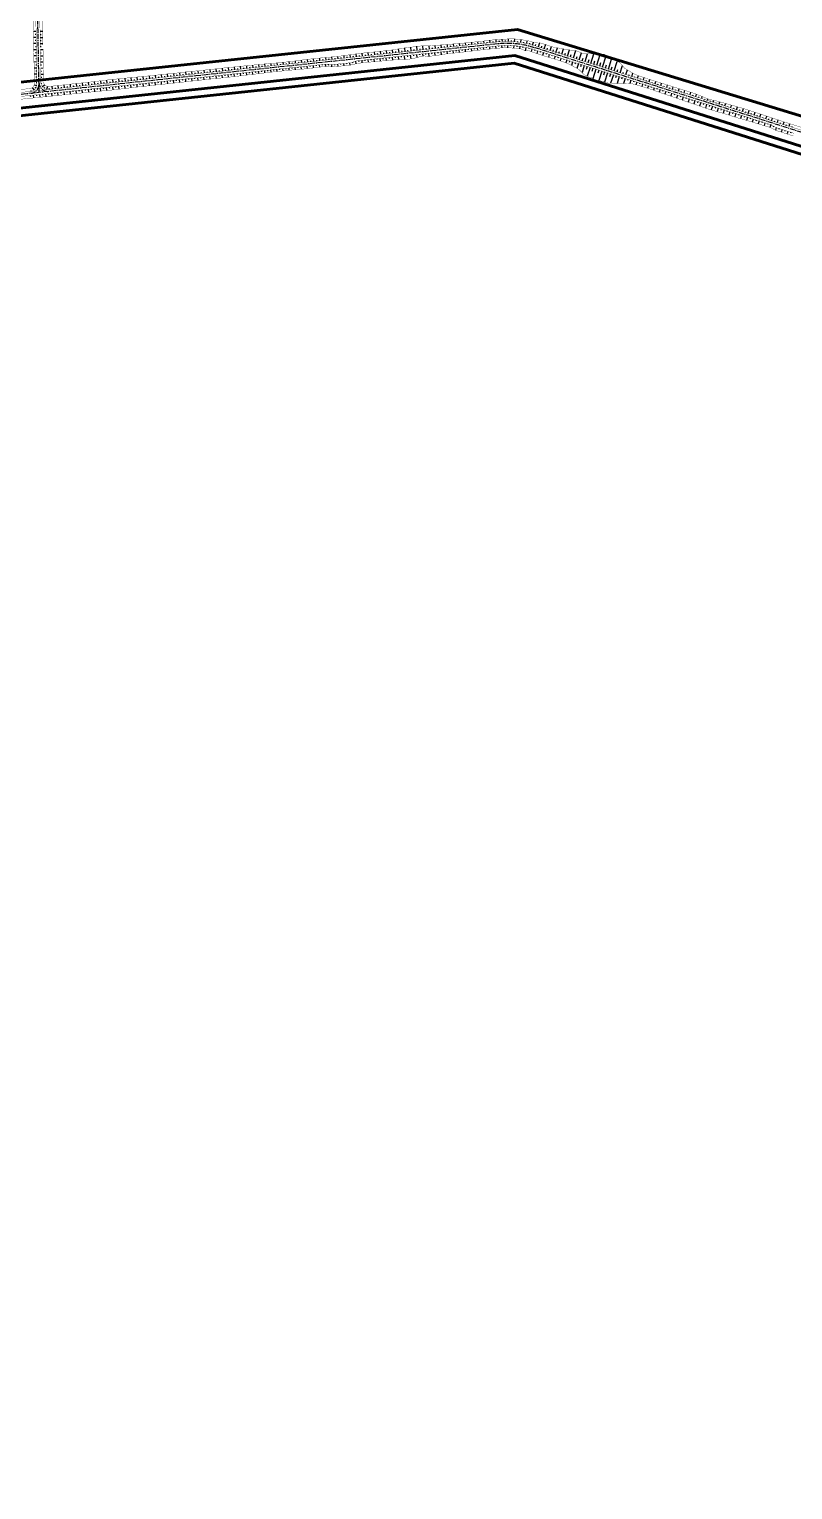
# Model space of a CAD drawing. Extents: x 5370511 to 5386565, y 1010429 to 1053793.
# Drawn here: x 5376008 to 5377256, y 1037677 to 1040066 of the extents above; entities that cross this region are included whole.
import ezdxf

# ---------------------------------------------------------------- set-up
doc = ezdxf.new("R2010")
doc.units = 0
doc.linetypes.add('осевая2', pattern=[12.5, 8, -1.5, 1.5, -1.5])
doc.layers.add('АД_ось', color=7, linetype='CONTINUOUS')
doc.layers.add('АД_откосы', color=7, linetype='CONTINUOUS')
doc.layers.add('ГИП_ТРАССА_ВЛ_6', color=1, linetype='CONTINUOUS', lineweight=25)
doc.layers.add('ГИП_ТРАССА_НЕФТЕПРОВОДА', color=6, linetype='CONTINUOUS', lineweight=25)

# ---------------------------------------------------------------- blocks, each defined once
blk = doc.blocks.new('ад_откосы')
at = {"layer": 'АД_ось', "color": 253, "linetype": 'осевая2'}
for points in [[(5376236.04, 1040306.83), (5376231.521, 1040565.347, -0.41531912), (5376251.244, 1040585.695), (5376431.8, 1040588.17)], [(5377900.775, 1040109.122), (5377046.444, 1040380.086, 0.10355696), (5376985.281, 1040386.269), (5375889.766, 1040270.121, -0.04231241), (5375864.429, 1040269.587), (5375818.7, 1040272.496, 0.07591266), (5375773.588, 1040268.515), (5375705.831, 1040251.967, -0.03349134), (5375686.057, 1040248.519), (5375342.07, 1040212.048)], [(5376222.356, 1040305.38, 0.3884303), (5376235.773, 1040320.548)], [(5376235.728, 1040323.224, 0.44049849), (5376252.308, 1040308.558)]]:
    blk.add_lwpolyline(points, format="xyb", dxfattribs=at)
at = {"layer": 'АД_откосы'}
blk.add_line((5376234.928, 1040406.826), (5376233.678, 1040406.804), dxfattribs=at)
at = {"layer": 'АД_откосы', "color": 253, "const_width": 0.5}
for points in [[(5376221.58, 1040313.384, 0.35385822), (5376228.11, 1040320.479), (5376228.092, 1040325.163), (5376228.088, 1040326.185), (5376227.906, 1040348.955), (5376226.968, 1040375.833), (5376226.585, 1040406.681), (5376225.584, 1040449)], [(5376222.013, 1040308.612, 0.3884303), (5376232.524, 1040320.493), (5376228.271, 1040565.291, -0.41531912), (5376251.199, 1040588.945), (5376431.755, 1040591.42)], [(5376251.965, 1040311.79, -0.4403044), (5376238.978, 1040323.27), (5376234.77, 1040565.404, -0.41531912), (5376251.288, 1040582.445), (5376431.845, 1040584.92)], [(5376251.543, 1040316.614, -0.38579309), (5376243.502, 1040323.329), (5376243.426, 1040326.451), (5376242.786, 1040349.214), (5376242.372, 1040376.1), (5376242.252, 1040406.953), (5376240.508, 1040506.938)], [(5377901.757, 1040112.22), (5377047.427, 1040383.184, 0.10355696), (5376984.939, 1040389.501), (5375889.423, 1040273.353, -0.04231241), (5375864.635, 1040272.831), (5375818.906, 1040275.739, 0.07591266), (5375772.817, 1040271.672), (5375705.06, 1040255.124, -0.03349134), (5375685.715, 1040251.751), (5375432.202, 1040224.872)]]:
    blk.add_lwpolyline(points, format="xyb", dxfattribs=at)
at = {"layer": 'АД_откосы', "color": 253}
for points in [[(5376231.053, 1040406.758), (5376226.585, 1040406.681)], [(5376231.227, 1040396.76), (5376226.709, 1040396.681)], [(5376231.401, 1040386.761), (5376226.833, 1040386.682)], [(5376231.14, 1040401.759), (5376229.634, 1040401.733)], [(5376231.314, 1040391.761), (5376229.791, 1040391.734)], [(5376237.552, 1040406.871), (5376242.252, 1040406.953)], [(5376237.639, 1040401.872), (5376239.161, 1040401.899)], [(5376237.726, 1040396.873), (5376242.291, 1040396.952)], [(5376237.813, 1040391.874), (5376239.289, 1040391.899)], [(5376237.9, 1040386.874), (5376242.329, 1040386.951)], [(5376904.148, 1040380.935), (5376903.675, 1040385.402)], [(5376914.093, 1040381.989), (5376913.643, 1040386.236)], [(5376924.037, 1040383.043), (5376923.596, 1040387.204)], [(5376933.981, 1040384.098), (5376933.57, 1040387.981)], [(5376938.954, 1040384.625), (5376938.818, 1040385.897)], [(5376943.926, 1040385.152), (5376943.521, 1040388.969)], [(5376948.898, 1040385.679), (5376948.766, 1040386.919)], [(5376953.87, 1040386.206), (5376953.475, 1040389.926)], [(5376958.842, 1040386.733), (5376958.709, 1040387.99)], [(5376963.814, 1040387.261), (5376963.414, 1040391.031)], [(5376968.786, 1040387.788), (5376968.648, 1040389.089)], [(5376973.758, 1040388.315), (5376973.344, 1040392.22)], [(5376978.731, 1040388.842), (5376978.587, 1040390.193)], [(5376983.703, 1040389.369), (5376983.273, 1040393.422)], [(5376988.679, 1040389.849), (5376988.574, 1040391.15)], [(5376993.669, 1040390.17), (5376993.481, 1040394.083)], [(5376998.666, 1040390.329), (5376998.645, 1040391.692)], [(5377003.666, 1040390.326), (5377003.735, 1040394.415)], [(5377008.663, 1040390.16), (5377008.738, 1040391.675)], [(5377013.652, 1040389.832), (5377014.024, 1040394.368)], [(5377018.628, 1040389.342), (5377018.803, 1040390.868)], [(5377023.585, 1040388.691), (5377024.259, 1040393.249)], [(5377028.518, 1040387.879), (5377028.794, 1040389.399)], [(5377033.423, 1040386.907), (5377034.401, 1040391.438)], [(5377038.292, 1040385.772), (5377038.687, 1040387.35)], [(5377043.122, 1040384.48), (5377044.459, 1040389.17)], [(5377047.907, 1040383.032), (5377048.626, 1040385.298)], [(5377052.673, 1040381.52), (5377054.83, 1040388.319)], [(5377062.205, 1040378.497), (5377064.597, 1040386.037)], [(5376231.574, 1040376.763), (5376226.957, 1040376.683)], [(5376231.748, 1040366.764), (5376227.287, 1040366.687)], [(5376231.488, 1040381.762), (5376229.949, 1040381.735)], [(5376231.661, 1040371.764), (5376230.174, 1040371.738)], [(5376231.835, 1040361.765), (5376230.406, 1040361.74)], [(5376237.987, 1040381.875), (5376239.418, 1040381.9)], [(5376238.073, 1040376.876), (5376242.368, 1040376.951)], [(5376238.16, 1040371.877), (5376239.582, 1040371.901)], [(5376238.247, 1040366.877), (5376242.513, 1040366.952)], [(5376238.334, 1040361.878), (5376239.749, 1040361.903)], [(5376685.375, 1040357.74), (5376684.908, 1040362.142)], [(5376695.319, 1040358.794), (5376694.856, 1040363.158)], [(5376705.263, 1040359.849), (5376704.809, 1040364.138)], [(5376710.235, 1040360.376), (5376710.092, 1040361.727)], [(5376715.208, 1040360.903), (5376714.778, 1040364.955)], [(5376720.18, 1040361.43), (5376720.042, 1040362.726)], [(5376725.152, 1040361.957), (5376724.74, 1040365.844)], [(5376730.124, 1040362.484), (5376729.976, 1040363.883)], [(5376735.096, 1040363.012), (5376734.651, 1040367.206)], [(5376740.068, 1040363.539), (5376739.907, 1040365.054)], [(5376745.04, 1040364.066), (5376744.558, 1040368.611)], [(5376750.012, 1040364.593), (5376749.839, 1040366.225)], [(5376754.984, 1040365.12), (5376754.465, 1040370.017)], [(5376759.957, 1040365.647), (5376759.78, 1040367.315)], [(5376764.929, 1040366.175), (5376764.398, 1040371.179)], [(5376769.901, 1040366.702), (5376769.727, 1040368.347)], [(5376774.873, 1040367.229), (5376774.35, 1040372.164)], [(5376779.845, 1040367.756), (5376779.671, 1040369.398)], [(5376783.413, 1040361.598), (5376783.884, 1040357.149)], [(5376784.817, 1040368.283), (5376784.295, 1040373.208)], [(5376788.385, 1040362.125), (5376788.547, 1040360.59)], [(5376789.79, 1040368.81), (5376789.616, 1040370.45)], [(5376793.357, 1040362.652), (5376793.845, 1040358.048)], [(5376794.762, 1040369.337), (5376794.24, 1040374.258)], [(5376798.329, 1040363.179), (5376798.498, 1040361.592)], [(5376799.734, 1040369.865), (5376799.56, 1040371.503)], [(5376803.301, 1040363.706), (5376803.806, 1040358.944)], [(5376804.706, 1040370.392), (5376804.185, 1040375.307)], [(5376808.273, 1040364.234), (5376808.446, 1040362.602)], [(5376809.678, 1040370.919), (5376809.501, 1040372.589)], [(5376813.246, 1040364.761), (5376813.765, 1040359.865)], [(5376814.65, 1040371.446), (5376814.119, 1040376.455)], [(5376818.218, 1040365.288), (5376818.401, 1040363.557)], [(5376819.622, 1040371.973), (5376819.429, 1040373.795)], [(5376823.19, 1040365.815), (5376823.74, 1040360.623)], [(5376824.594, 1040372.5), (5376824.015, 1040377.967)], [(5376828.162, 1040366.342), (5376828.373, 1040364.344)], [(5376829.566, 1040373.028), (5376829.345, 1040375.117)], [(5376833.134, 1040366.869), (5376833.769, 1040360.873)], [(5376834.539, 1040373.555), (5376833.874, 1040379.824)], [(5376838.106, 1040367.397), (5376838.323, 1040365.35)], [(5376839.511, 1040374.082), (5376839.283, 1040376.231)], [(5376843.078, 1040367.924), (5376843.729, 1040361.785)], [(5376844.483, 1040374.609), (5376843.799, 1040381.055)], [(5376848.05, 1040368.451), (5376848.227, 1040366.781)], [(5376849.455, 1040375.136), (5376849.216, 1040377.389)], [(5376853.022, 1040368.978), (5376853.554, 1040363.97)], [(5376854.427, 1040375.663), (5376853.71, 1040382.421)], [(5376857.995, 1040369.505), (5376858.129, 1040368.235)], [(5376859.399, 1040376.19), (5376859.174, 1040378.314)], [(5376862.967, 1040370.032), (5376863.371, 1040366.221)], [(5376864.372, 1040376.718), (5376863.696, 1040383.088)], [(5376867.939, 1040370.559), (5376868.123, 1040368.826)], [(5376869.344, 1040377.245), (5376869.15, 1040379.069)], [(5376872.911, 1040371.086), (5376873.462, 1040365.887)], [(5376874.316, 1040377.772), (5376873.735, 1040383.244)], [(5376877.883, 1040371.614), (5376878.057, 1040369.972)], [(5376879.288, 1040378.299), (5376879.112, 1040379.954)], [(5376882.855, 1040372.141), (5376883.377, 1040367.215)], [(5376884.26, 1040378.826), (5376883.733, 1040383.792)], [(5376887.828, 1040372.668), (5376887.992, 1040371.121)], [(5376889.232, 1040379.353), (5376889.066, 1040380.923)], [(5376892.8, 1040373.195), (5376893.291, 1040368.553)], [(5376894.204, 1040379.88), (5376893.705, 1040384.588)], [(5376897.771, 1040373.722), (5376897.917, 1040372.345)], [(5376899.176, 1040380.408), (5376899.019, 1040381.897)], [(5376902.744, 1040374.249), (5376903.182, 1040370.119)], [(5376907.716, 1040374.777), (5376907.863, 1040373.389)], [(5376909.121, 1040381.462), (5376908.971, 1040382.877)], [(5376912.688, 1040375.304), (5376913.129, 1040371.142)], [(5376917.66, 1040375.831), (5376917.809, 1040374.434)], [(5376919.065, 1040382.516), (5376918.918, 1040383.903)], [(5376922.632, 1040376.358), (5376923.077, 1040372.166)], [(5376927.604, 1040376.885), (5376927.741, 1040375.599)], [(5376929.009, 1040383.571), (5376928.872, 1040384.865)], [(5376932.577, 1040377.412), (5376932.985, 1040373.555)], [(5376937.549, 1040377.939), (5376937.683, 1040376.676)], [(5376942.521, 1040378.467), (5376942.923, 1040374.675)], [(5376947.493, 1040378.994), (5376947.625, 1040377.752)], [(5376952.465, 1040379.521), (5376952.86, 1040375.794)], [(5376957.437, 1040380.048), (5376957.565, 1040378.842)], [(5376962.409, 1040380.575), (5376962.793, 1040376.958)], [(5376967.382, 1040381.102), (5376967.513, 1040379.86)], [(5376972.354, 1040381.629), (5376972.749, 1040377.901)], [(5376977.326, 1040382.157), (5376977.462, 1040380.874)], [(5376982.298, 1040382.684), (5376982.706, 1040378.835)], [(5376987.271, 1040383.201), (5376987.389, 1040381.935)], [(5376992.256, 1040383.582), (5376992.483, 1040379.773)], [(5376997.251, 1040383.794), (5376997.284, 1040382.514)], [(5377002.251, 1040383.838), (5377002.219, 1040379.996)], [(5377007.249, 1040383.712), (5377007.192, 1040382.353)], [(5377012.24, 1040383.417), (5377011.931, 1040379.348)], [(5377017.219, 1040382.954), (5377017.074, 1040381.641)], [(5377022.178, 1040382.323), (5377021.611, 1040378.399)], [(5377027.114, 1040381.524), (5377026.791, 1040379.723)], [(5377032.02, 1040380.559), (5377030.869, 1040375.192)], [(5377036.888, 1040379.422), (5377036.529, 1040377.994)], [(5377041.716, 1040378.12), (5377040.494, 1040373.875)], [(5377046.497, 1040376.659), (5377046.02, 1040375.156)], [(5377051.263, 1040375.148), (5377049.832, 1040370.636)], [(5377056.029, 1040373.636), (5377055.543, 1040372.103)], [(5377057.439, 1040380.008), (5377058.236, 1040382.522)], [(5377060.795, 1040372.125), (5377059.336, 1040367.524)], [(5377065.561, 1040370.613), (5377065.078, 1040369.089)], [(5377066.971, 1040376.985), (5377067.686, 1040379.237)], [(5377070.328, 1040369.101), (5377068.877, 1040364.528)], [(5377071.737, 1040375.473), (5377073.88, 1040382.231)], [(5377075.093, 1040367.59), (5377074.624, 1040366.109)], [(5377076.503, 1040373.962), (5377077.279, 1040376.408)], [(5377079.86, 1040366.078), (5377078.45, 1040361.635)], [(5377081.269, 1040372.45), (5377083.597, 1040379.789)], [(5377084.626, 1040364.566), (5377084.153, 1040363.077)], [(5377086.035, 1040370.939), (5377086.954, 1040373.835)], [(5377089.392, 1040363.055), (5377087.974, 1040358.585)], [(5377090.801, 1040369.427), (5377093.557, 1040378.116)], [(5377094.158, 1040361.543), (5377093.668, 1040360)], [(5377095.567, 1040367.915), (5377096.623, 1040371.243)], [(5377100.334, 1040366.404), (5377103.5, 1040376.387)], [(5377105.099, 1040364.892), (5377106.386, 1040368.949)], [(5377109.866, 1040363.38), (5377113.726, 1040375.553)], [(5377114.632, 1040361.869), (5377115.829, 1040365.644)], [(5377119.397, 1040360.357), (5377122.989, 1040371.682)], [(5377124.164, 1040358.845), (5377125.509, 1040363.086)], [(5377128.93, 1040357.334), (5377132.965, 1040370.056)], [(5377138.462, 1040354.311), (5377143.416, 1040369.932)], [(5377147.994, 1040351.287), (5377153.674, 1040369.196)], [(5377157.526, 1040348.264), (5377163.433, 1040366.891)], [(5376231.922, 1040356.766), (5376227.636, 1040356.692)], [(5376232.096, 1040346.768), (5376227.924, 1040346.695)], [(5376232.009, 1040351.767), (5376230.618, 1040351.743)], [(5376232.182, 1040341.768), (5376230.761, 1040341.744)], [(5376238.421, 1040356.879), (5376242.667, 1040356.953)], [(5376238.508, 1040351.88), (5376239.926, 1040351.904)], [(5376238.595, 1040346.88), (5376242.849, 1040346.954)], [(5376238.681, 1040341.881), (5376240.136, 1040341.906)], [(5376456.656, 1040333.491), (5376456.166, 1040338.121)], [(5376466.601, 1040334.545), (5376466.104, 1040339.23)], [(5376476.545, 1040335.6), (5376476.036, 1040340.399)], [(5376481.517, 1040336.127), (5376481.349, 1040337.714)], [(5376486.489, 1040336.654), (5376485.984, 1040341.416)], [(5376491.461, 1040337.181), (5376491.295, 1040338.746)], [(5376496.434, 1040337.709), (5376495.936, 1040342.402)], [(5376501.406, 1040338.236), (5376501.242, 1040339.781)], [(5376506.378, 1040338.763), (5376505.886, 1040343.397)], [(5376511.35, 1040339.29), (5376511.186, 1040340.839)], [(5376516.322, 1040339.817), (5376515.83, 1040344.464)], [(5376521.294, 1040340.344), (5376521.129, 1040341.897)], [(5376526.266, 1040340.871), (5376525.772, 1040345.53)], [(5376531.238, 1040341.398), (5376531.071, 1040342.977)], [(5376536.21, 1040341.926), (5376535.709, 1040346.663)], [(5376541.183, 1040342.453), (5376541.016, 1040344.03)], [(5376546.155, 1040342.98), (5376545.653, 1040347.712)], [(5376551.127, 1040343.507), (5376550.962, 1040345.059)], [(5376556.099, 1040344.034), (5376555.606, 1040348.691)], [(5376559.666, 1040337.876), (5376559.82, 1040336.431)], [(5376561.071, 1040344.561), (5376560.909, 1040346.088)], [(5376564.639, 1040338.403), (5376565.098, 1040334.068)], [(5376566.043, 1040345.089), (5376565.558, 1040349.669)], [(5376569.611, 1040338.93), (5376569.759, 1040337.529)], [(5376571.016, 1040345.616), (5376570.856, 1040347.117)], [(5376574.583, 1040339.458), (5376575.029, 1040335.253)], [(5376575.988, 1040346.143), (5376575.51, 1040350.648)], [(5376579.555, 1040339.985), (5376579.699, 1040338.625)], [(5376580.96, 1040346.67), (5376580.803, 1040348.145)], [(5376584.527, 1040340.512), (5376584.96, 1040336.432)], [(5376585.932, 1040347.197), (5376585.463, 1040351.622)], [(5376589.499, 1040341.039), (5376589.639, 1040339.724)], [(5376590.904, 1040347.724), (5376590.751, 1040349.174)], [(5376594.472, 1040341.566), (5376594.89, 1040337.621)], [(5376595.876, 1040348.251), (5376595.415, 1040352.599)], [(5376599.444, 1040342.093), (5376599.579, 1040340.823)], [(5376600.848, 1040348.779), (5376600.697, 1040350.202)], [(5376604.416, 1040342.62), (5376604.82, 1040338.809)], [(5376605.82, 1040349.306), (5376605.368, 1040353.577)], [(5376609.388, 1040343.147), (5376609.518, 1040341.918)], [(5376610.793, 1040349.833), (5376610.649, 1040351.183)], [(5376614.36, 1040343.675), (5376614.751, 1040339.987)], [(5376615.765, 1040350.36), (5376615.335, 1040354.41)], [(5376619.332, 1040344.202), (5376619.462, 1040342.981)], [(5376620.737, 1040350.887), (5376620.601, 1040352.17)], [(5376624.304, 1040344.729), (5376624.693, 1040341.066)], [(5376625.709, 1040351.414), (5376625.301, 1040355.263)], [(5376629.276, 1040345.256), (5376629.406, 1040344.033)], [(5376630.681, 1040351.941), (5376630.549, 1040353.188)], [(5376634.248, 1040345.783), (5376634.638, 1040342.115)], [(5376635.653, 1040352.469), (5376635.257, 1040356.209)], [(5376639.221, 1040346.31), (5376639.352, 1040345.078)], [(5376640.626, 1040352.996), (5376640.493, 1040354.243)], [(5376644.193, 1040346.838), (5376644.585, 1040343.142)], [(5376645.598, 1040353.523), (5376645.201, 1040357.266)], [(5376649.165, 1040347.365), (5376649.303, 1040346.067)], [(5376650.57, 1040354.05), (5376650.43, 1040355.368)], [(5376654.137, 1040347.892), (5376654.55, 1040343.998)], [(5376655.542, 1040354.577), (5376655.123, 1040358.531)], [(5376659.109, 1040348.419), (5376659.255, 1040347.042)], [(5376660.514, 1040355.104), (5376660.367, 1040356.493)], [(5376664.081, 1040348.946), (5376664.519, 1040344.815)], [(5376665.486, 1040355.632), (5376665.044, 1040359.798)], [(5376669.054, 1040349.473), (5376669.201, 1040348.086)], [(5376670.458, 1040356.159), (5376670.305, 1040357.608)], [(5376674.026, 1040350.001), (5376674.467, 1040345.838)], [(5376675.43, 1040356.686), (5376674.969, 1040361.033)], [(5376678.998, 1040350.528), (5376679.144, 1040349.151)], [(5376680.402, 1040357.213), (5376680.247, 1040358.68)], [(5376683.97, 1040351.055), (5376684.408, 1040346.924)], [(5376688.942, 1040351.582), (5376689.08, 1040350.28)], [(5376690.347, 1040358.267), (5376690.192, 1040359.722)], [(5376693.914, 1040352.109), (5376694.328, 1040348.203)], [(5376698.886, 1040352.636), (5376699.018, 1040351.401)], [(5376700.291, 1040359.322), (5376700.14, 1040360.751)], [(5376703.858, 1040353.163), (5376704.251, 1040349.457)], [(5376708.921, 1040352.978), (5376709.05, 1040351.764)], [(5376713.975, 1040352.592), (5376714.382, 1040348.752)], [(5376719.045, 1040352.762), (5376719.17, 1040351.587)], [(5376723.964, 1040353.268), (5376724.337, 1040349.743)], [(5376728.908, 1040353.796), (5376729.044, 1040352.521)], [(5376733.894, 1040354.414), (5376734.299, 1040350.588)], [(5376738.91, 1040354.866), (5376739.055, 1040353.501)], [(5376743.853, 1040355.333), (5376744.264, 1040351.456)], [(5376748.697, 1040356.617), (5376748.845, 1040355.218)], [(5376753.621, 1040358.04), (5376754.067, 1040353.843)], [(5376758.552, 1040358.962), (5376758.701, 1040357.554)], [(5376763.524, 1040359.489), (5376763.972, 1040355.266)], [(5376768.496, 1040360.016), (5376768.648, 1040358.583)], [(5376773.468, 1040360.543), (5376773.924, 1040356.242)], [(5376778.44, 1040361.071), (5376778.598, 1040359.588)], [(5377098.924, 1040360.032), (5377097.455, 1040355.401)], [(5377103.69, 1040358.52), (5377103.072, 1040356.573)], [(5377108.456, 1040357.008), (5377106.603, 1040351.167)], [(5377113.222, 1040355.497), (5377112.408, 1040352.93)], [(5377117.988, 1040353.985), (5377115.545, 1040346.284)], [(5377122.754, 1040352.474), (5377121.54, 1040348.647)], [(5377127.52, 1040350.962), (5377123.878, 1040339.481)], [(5377132.286, 1040349.45), (5377130.741, 1040344.579)], [(5377137.052, 1040347.939), (5377132.417, 1040333.326)], [(5377133.696, 1040355.822), (5377135.347, 1040361.029)], [(5377141.818, 1040346.427), (5377140.179, 1040341.261)], [(5377146.584, 1040344.916), (5377141.668, 1040329.417)], [(5377143.228, 1040352.799), (5377145.121, 1040358.769)], [(5377151.35, 1040343.404), (5377149.721, 1040338.268)], [(5377156.116, 1040341.892), (5377151.229, 1040326.486)], [(5377152.76, 1040349.776), (5377154.729, 1040355.985)], [(5377160.882, 1040340.381), (5377159.29, 1040335.36)], [(5377165.648, 1040338.869), (5377160.871, 1040323.807)], [(5377162.292, 1040346.753), (5377163.981, 1040352.08)], [(5377167.058, 1040345.241), (5377172.127, 1040361.223)], [(5377171.824, 1040343.729), (5377173.462, 1040348.896)], [(5377176.59, 1040342.218), (5377181.506, 1040357.717)], [(5377181.356, 1040340.706), (5377182.61, 1040344.659)], [(5377186.122, 1040339.195), (5377189.883, 1040351.053)], [(5377190.888, 1040337.683), (5377191.695, 1040340.226)], [(5377195.654, 1040336.171), (5377198.074, 1040343.802)], [(5377205.186, 1040333.148), (5377206.874, 1040338.469)], [(5376227.953, 1040310.994), (5376225.02, 1040314.805)], [(5376232.374, 1040317.759), (5376227.801, 1040318.759)], [(5376232.269, 1040336.769), (5376228.004, 1040336.695)], [(5376232.443, 1040326.771), (5376228.084, 1040326.695)], [(5376230.951, 1040314.422), (5376229.304, 1040315.075)], [(5376232.356, 1040331.77), (5376230.903, 1040331.745)], [(5376232.53, 1040322.744), (5376231.033, 1040322.718)], [(5376238.768, 1040336.882), (5376243.131, 1040336.958)], [(5376238.855, 1040331.883), (5376240.345, 1040331.909)], [(5376238.942, 1040326.883), (5376243.412, 1040326.961)], [(5376239.226, 1040321.601), (5376240.542, 1040321.91)], [(5376241.123, 1040316.764), (5376245.192, 1040319.466)], [(5376245.292, 1040314.949), (5376244.09, 1040313.806)], [(5376249.64, 1040316.771), (5376248.336, 1040311.97)], [(5376257.771, 1040312.405), (5376257.26, 1040317.224)], [(5376262.743, 1040312.932), (5376262.572, 1040314.549)], [(5376267.715, 1040313.46), (5376267.201, 1040318.308)], [(5376272.688, 1040313.987), (5376272.514, 1040315.622)], [(5376277.66, 1040314.514), (5376277.14, 1040319.419)], [(5376282.632, 1040315.041), (5376282.458, 1040316.678)], [(5376287.604, 1040315.568), (5376287.084, 1040320.479)], [(5376292.576, 1040316.095), (5376292.402, 1040317.733)], [(5376297.548, 1040316.622), (5376297.027, 1040321.536)], [(5376302.521, 1040317.15), (5376302.347, 1040318.789)], [(5376307.493, 1040317.677), (5376306.971, 1040322.594)], [(5376312.464, 1040318.204), (5376312.291, 1040319.841)], [(5376317.437, 1040318.731), (5376316.916, 1040323.642)], [(5376322.409, 1040319.258), (5376322.232, 1040320.922)], [(5376327.381, 1040319.785), (5376326.852, 1040324.777)], [(5376330.948, 1040313.627), (5376331.128, 1040311.935)], [(5376332.353, 1040320.313), (5376332.172, 1040322.02)], [(5376335.92, 1040314.154), (5376336.459, 1040309.077)], [(5376337.325, 1040320.84), (5376336.782, 1040325.961)], [(5376340.893, 1040314.681), (5376341.077, 1040312.944)], [(5376342.297, 1040321.367), (5376342.112, 1040323.117)], [(5376345.865, 1040315.209), (5376346.417, 1040309.998)], [(5376347.27, 1040321.894), (5376346.713, 1040327.144)], [(5376350.837, 1040315.736), (5376351.023, 1040313.983)], [(5376352.242, 1040322.421), (5376352.054, 1040324.193)], [(5376355.809, 1040316.263), (5376356.367, 1040311.004)], [(5376357.214, 1040322.948), (5376356.65, 1040328.264)], [(5376360.781, 1040316.79), (5376360.964, 1040315.068)], [(5376362.186, 1040323.475), (5376362, 1040325.23)], [(5376365.753, 1040317.317), (5376366.301, 1040312.151)], [(5376367.158, 1040324.002), (5376366.6, 1040329.266)], [(5376370.726, 1040317.844), (5376370.903, 1040316.169)], [(5376372.13, 1040324.53), (5376371.947, 1040326.258)], [(5376375.698, 1040318.371), (5376376.23, 1040313.345)], [(5376377.103, 1040325.057), (5376376.552, 1040330.243)], [(5376380.67, 1040318.899), (5376380.842, 1040317.273)], [(5376382.074, 1040325.584), (5376381.895, 1040327.282)], [(5376385.642, 1040319.426), (5376386.159, 1040314.548)], [(5376387.046, 1040326.111), (5376386.506, 1040331.205)], [(5376390.614, 1040319.953), (5376390.781, 1040318.382)], [(5376392.019, 1040326.638), (5376391.842, 1040328.3)], [(5376395.586, 1040320.48), (5376396.086, 1040315.766)], [(5376396.991, 1040327.165), (5376396.462, 1040332.152)], [(5376400.558, 1040321.007), (5376400.727, 1040319.414)], [(5376401.963, 1040327.693), (5376401.79, 1040329.323)], [(5376405.53, 1040321.534), (5376406.037, 1040316.755)], [(5376406.935, 1040328.22), (5376406.417, 1040333.109)], [(5376410.502, 1040322.062), (5376410.669, 1040320.489)], [(5376411.907, 1040328.747), (5376411.738, 1040330.347)], [(5376415.475, 1040322.589), (5376415.975, 1040317.871)], [(5376416.879, 1040329.274), (5376416.371, 1040334.074)], [(5376420.447, 1040323.116), (5376420.613, 1040321.552)], [(5376421.852, 1040329.801), (5376421.684, 1040331.386)], [(5376425.419, 1040323.643), (5376425.916, 1040318.95)], [(5376426.824, 1040330.328), (5376426.319, 1040335.084)], [(5376430.391, 1040324.17), (5376430.557, 1040322.61)], [(5376431.796, 1040330.856), (5376431.629, 1040332.427)], [(5376435.363, 1040324.697), (5376435.859, 1040320.016)], [(5376436.768, 1040331.383), (5376436.268, 1040336.096)], [(5376440.335, 1040325.224), (5376440.5, 1040323.668)], [(5376441.74, 1040331.91), (5376441.575, 1040333.467)], [(5376445.308, 1040325.752), (5376445.803, 1040321.082)], [(5376446.712, 1040332.437), (5376446.217, 1040337.108)], [(5376450.28, 1040326.279), (5376450.444, 1040324.726)], [(5376451.684, 1040332.964), (5376451.521, 1040334.507)], [(5376455.252, 1040326.806), (5376455.746, 1040322.148)], [(5376460.224, 1040327.333), (5376460.388, 1040325.787)], [(5376461.628, 1040334.018), (5376461.463, 1040335.58)], [(5376465.196, 1040327.86), (5376465.688, 1040323.223)], [(5376470.168, 1040328.387), (5376470.331, 1040326.857)], [(5376471.573, 1040335.073), (5376471.403, 1040336.672)], [(5376475.14, 1040328.915), (5376475.627, 1040324.325)], [(5376480.112, 1040329.442), (5376480.272, 1040327.931)], [(5376485.084, 1040329.969), (5376485.565, 1040325.437)], [(5376490.057, 1040330.496), (5376490.215, 1040329.005)], [(5376495.029, 1040331.023), (5376495.503, 1040326.549)], [(5376500.001, 1040331.55), (5376500.157, 1040330.078)], [(5376504.973, 1040332.077), (5376505.441, 1040327.661)], [(5376509.945, 1040332.605), (5376510.102, 1040331.124)], [(5376514.917, 1040333.132), (5376515.388, 1040328.689)], [(5376519.89, 1040333.659), (5376520.048, 1040332.167)], [(5376524.862, 1040334.186), (5376525.336, 1040329.71)], [(5376529.834, 1040334.713), (5376529.995, 1040333.191)], [(5376534.806, 1040335.24), (5376535.29, 1040330.673)], [(5376539.778, 1040335.767), (5376539.94, 1040334.235)], [(5376544.75, 1040336.295), (5376545.237, 1040331.698)], [(5376549.722, 1040336.822), (5376549.88, 1040335.333)], [(5376554.694, 1040337.349), (5376555.168, 1040332.883)], [(5377170.414, 1040337.357), (5377168.934, 1040332.691)], [(5377175.18, 1040335.846), (5377170.74, 1040321.846)], [(5377179.946, 1040334.334), (5377178.761, 1040330.597)], [(5377184.712, 1040332.823), (5377181.156, 1040321.611)], [(5377189.478, 1040331.311), (5377188.606, 1040328.561)], [(5377194.244, 1040329.799), (5377191.628, 1040321.55)], [(5377199.01, 1040328.288), (5377198.446, 1040326.509)], [(5377200.42, 1040334.66), (5377200.983, 1040336.433)], [(5377203.776, 1040326.776), (5377202.084, 1040321.44)], [(5377208.542, 1040325.264), (5377208.1, 1040323.869)], [(5377209.952, 1040331.637), (5377210.405, 1040333.063)], [(5377213.308, 1040323.753), (5377211.981, 1040319.567)], [(5377214.718, 1040330.125), (5377216.075, 1040334.404)], [(5377218.074, 1040322.241), (5377217.647, 1040320.893)], [(5377219.484, 1040328.613), (5377219.909, 1040329.952)], [(5377222.84, 1040320.73), (5377221.557, 1040316.684)], [(5377224.25, 1040327.102), (5377225.524, 1040331.117)], [(5377227.606, 1040319.218), (5377227.185, 1040317.888)], [(5377229.016, 1040325.59), (5377229.427, 1040326.886)], [(5377232.373, 1040317.706), (5377231.107, 1040313.717)], [(5377233.782, 1040324.078), (5377235.015, 1040327.967)], [(5377237.138, 1040316.195), (5377236.709, 1040314.842)], [(5377238.548, 1040322.567), (5377238.962, 1040323.87)], [(5377241.904, 1040314.683), (5377240.617, 1040310.626)], [(5377243.314, 1040321.055), (5377244.554, 1040324.965)], [(5377248.08, 1040319.543), (5377248.505, 1040320.882)], [(5377252.846, 1040318.032), (5377254.12, 1040322.047)], [(5377257.612, 1040316.52), (5377258.048, 1040317.893)], [(5377262.378, 1040315.009), (5377263.684, 1040319.126)], [(5377267.144, 1040313.497), (5377267.578, 1040314.863)], [(5377271.91, 1040311.985), (5377273.21, 1040316.083)], [(5376221.561, 1040302.03), (5376221.725, 1040300.486)], [(5376222.966, 1040308.715), (5376222.798, 1040310.304)], [(5376226.534, 1040302.557), (5376227.025, 1040297.925)], [(5376231.506, 1040303.084), (5376231.671, 1040301.525)], [(5376236.478, 1040303.611), (5376236.974, 1040298.934)], [(5376241.45, 1040304.138), (5376241.615, 1040302.58)], [(5376246.422, 1040304.666), (5376246.918, 1040299.989)], [(5376251.394, 1040305.193), (5376251.56, 1040303.632)], [(5376252.799, 1040311.878), (5376252.629, 1040313.484)], [(5376256.367, 1040305.72), (5376256.863, 1040301.037)], [(5376261.338, 1040306.247), (5376261.505, 1040304.675)], [(5376266.31, 1040306.774), (5376266.811, 1040302.057)], [(5376271.283, 1040307.301), (5376271.454, 1040305.69)], [(5376276.255, 1040307.828), (5376276.768, 1040302.995)], [(5376281.227, 1040308.356), (5376281.399, 1040306.734)], [(5376286.199, 1040308.883), (5376286.715, 1040304.017)], [(5376291.171, 1040309.41), (5376291.344, 1040307.786)], [(5376296.144, 1040309.937), (5376296.66, 1040305.066)], [(5376301.116, 1040310.464), (5376301.288, 1040308.839)], [(5376306.088, 1040310.991), (5376306.605, 1040306.116)], [(5376311.06, 1040311.519), (5376311.232, 1040309.892)], [(5376316.032, 1040312.046), (5376316.549, 1040307.165)], [(5376321.004, 1040312.573), (5376321.179, 1040310.925)], [(5376325.977, 1040313.1), (5376326.5, 1040308.156)], [(5377246.671, 1040313.171), (5377246.212, 1040311.726)], [(5377251.436, 1040311.66), (5377250.061, 1040307.322)], [(5377256.203, 1040310.148), (5377255.715, 1040308.612)], [(5377260.968, 1040308.637), (5377259.507, 1040304.028)], [(5377265.735, 1040307.125), (5377265.229, 1040305.532)], [(5377270.501, 1040305.613), (5377268.984, 1040300.833)], [(5377275.267, 1040304.102), (5377274.735, 1040302.425)], [(5377276.677, 1040310.474), (5377277.112, 1040311.846)], [(5377280.033, 1040302.59), (5377278.437, 1040297.56)], [(5377281.442, 1040308.962), (5377282.749, 1040313.08)], [(5377284.799, 1040301.079), (5377284.241, 1040299.319)], [(5377286.209, 1040307.45), (5377286.646, 1040308.83)], [(5377289.565, 1040299.567), (5377287.89, 1040294.288)], [(5377290.975, 1040305.939), (5377292.287, 1040310.077)], [(5377294.331, 1040298.055), (5377293.748, 1040296.218)], [(5377295.741, 1040304.427), (5377296.182, 1040305.818)], [(5377299.097, 1040296.544), (5377297.349, 1040291.032)], [(5377300.507, 1040302.916), (5377301.83, 1040307.088)], [(5377303.863, 1040295.032), (5377303.262, 1040293.138)], [(5377305.273, 1040301.404), (5377305.701, 1040302.756)], [(5377308.629, 1040293.521), (5377306.827, 1040287.838)], [(5377310.039, 1040299.892), (5377311.325, 1040303.948)], [(5377313.395, 1040292.009), (5377312.772, 1040290.044)], [(5377314.805, 1040298.381), (5377315.149, 1040299.467)], [(5377318.161, 1040290.497), (5377316.291, 1040284.602)], [(5377319.571, 1040296.869), (5377320.604, 1040300.127)], [(5377324.337, 1040295.357), (5377324.595, 1040296.173)], [(5377329.103, 1040293.846), (5377329.879, 1040296.293)], [(5377333.869, 1040292.334), (5377334.181, 1040293.318)], [(5377338.635, 1040290.823), (5377339.571, 1040293.774)], [(5377343.401, 1040289.311), (5377343.791, 1040290.541)], [(5377348.167, 1040287.8), (5377349.337, 1040291.49)], [(5377322.927, 1040288.986), (5377322.268, 1040286.909)], [(5377327.693, 1040287.474), (5377325.717, 1040281.244)], [(5377332.459, 1040285.962), (5377331.812, 1040283.922)], [(5377337.225, 1040284.451), (5377335.284, 1040278.33)], [(5377341.991, 1040282.939), (5377341.367, 1040280.973)], [(5377346.757, 1040281.428), (5377344.886, 1040275.529)], [(5377351.523, 1040279.916), (5377350.928, 1040278.039)], [(5377352.933, 1040286.288), (5377353.359, 1040287.631)], [(5377356.289, 1040278.404), (5377354.503, 1040272.773)], [(5377357.699, 1040284.776), (5377358.977, 1040288.805)], [(5377361.055, 1040276.893), (5377360.47, 1040275.048)], [(5377362.465, 1040283.265), (5377362.924, 1040284.711)], [(5377365.821, 1040275.381), (5377364.066, 1040269.847)], [(5377367.231, 1040281.753), (5377368.607, 1040286.093)], [(5377370.587, 1040273.869), (5377369.998, 1040272.013)], [(5377371.997, 1040280.241), (5377372.486, 1040281.782)], [(5377375.353, 1040272.358), (5377373.587, 1040266.788)], [(5377376.763, 1040278.73), (5377378.229, 1040283.352)], [(5377380.119, 1040270.846), (5377379.56, 1040269.082)], [(5377381.529, 1040277.218), (5377382.043, 1040278.838)], [(5377384.885, 1040269.335), (5377383.206, 1040264.041)], [(5377386.295, 1040275.707), (5377387.836, 1040280.566)], [(5377389.651, 1040267.823), (5377389.116, 1040266.134)], [(5377391.061, 1040274.195), (5377391.573, 1040275.808)], [(5377394.417, 1040266.311), (5377392.81, 1040261.244)], [(5377395.827, 1040272.683), (5377397.362, 1040277.523)], [(5377400.593, 1040271.172), (5377401.098, 1040272.763)], [(5377405.359, 1040269.66), (5377406.874, 1040274.435)], [(5377410.125, 1040268.148), (5377410.621, 1040269.71)], [(5377414.891, 1040266.637), (5377416.377, 1040271.323)], [(5377419.657, 1040265.125), (5377420.142, 1040266.653)], [(5377424.423, 1040263.614), (5377425.877, 1040268.196)], [(5377399.183, 1040264.8), (5377398.668, 1040263.175)], [(5377403.949, 1040263.288), (5377402.403, 1040258.414)], [(5377408.715, 1040261.776), (5377408.216, 1040260.203)], [(5377413.481, 1040260.265), (5377411.984, 1040255.545)], [(5377418.248, 1040258.753), (5377417.762, 1040257.222)], [(5377423.013, 1040257.242), (5377421.556, 1040252.648)], [(5377427.779, 1040255.73), (5377427.306, 1040254.236)], [(5377429.189, 1040262.102), (5377429.663, 1040263.595)], [(5377432.546, 1040254.218), (5377431.124, 1040249.736)], [(5377433.955, 1040260.59), (5377435.376, 1040265.069)], [(5377437.072, 1040251.848), (5377436.525, 1040250.098)], [(5377438.721, 1040259.079), (5377439.182, 1040260.532)], [(5377441.511, 1040249.408), (5377440.115, 1040245.007)], [(5377443.487, 1040257.567), (5377444.87, 1040261.927)], [(5377446.243, 1040247.758), (5377445.785, 1040246.316)], [(5377448.253, 1040256.055), (5377448.701, 1040257.467)], [(5377451.02, 1040246.313), (5377449.648, 1040241.987)], [(5377453.019, 1040254.544), (5377454.363, 1040258.779)], [(5377455.786, 1040244.802), (5377455.336, 1040243.383)], [(5377457.785, 1040253.032), (5377458.23, 1040254.434)], [(5377460.533, 1040243.23), (5377459.184, 1040238.975)], [(5377462.552, 1040251.521), (5377463.885, 1040255.726)], [(5377467.317, 1040250.009), (5377467.766, 1040251.425)], [(5377465.299, 1040241.719), (5377464.85, 1040240.302)]]:
    blk.add_lwpolyline(points, dxfattribs=at)
at = {"layer": 'АД_откосы', "color": 253, "const_width": 0.5}
for points in [[(5377514.974, 1040239.767), (5377460.075, 1040256.916), (5377455.589, 1040258.372), (5377437.746, 1040264.289), (5377410.47, 1040273.267), (5377389.481, 1040280.082), (5377382.769, 1040282.058), (5377364.001, 1040287.406), (5377344.404, 1040292.864), (5377340.424, 1040293.564), (5377337.668, 1040294.244), (5377330.332, 1040296.069), (5377329.695, 1040296.384), (5377309.484, 1040304.705), (5377297.755, 1040308.356), (5377271.12, 1040316.741), (5377269.604, 1040317.224), (5377263.478, 1040319.192), (5377243.08, 1040325.415), (5377230.196, 1040329.492), (5377216.022, 1040334.423), (5377210.751, 1040336.494), (5377206.768, 1040338.523), (5377203.865, 1040340.255), (5377193.983, 1040346.308), (5377192.063, 1040347.981), (5377189.786, 1040351.189), (5377186.004, 1040355.006), (5377183.368, 1040356.887), (5377182.002, 1040357.471), (5377178.077, 1040359.417), (5377177.925, 1040359.496), (5377175.224, 1040360.921), (5377171.084, 1040361.324), (5377169.121, 1040361.74), (5377163.441, 1040366.877), (5377163.066, 1040367.558), (5377160.769, 1040369.289), (5377159.674, 1040369.696), (5377153.44, 1040369.177), (5377152.361, 1040369.146), (5377148.595, 1040369.352), (5377145.807, 1040369.83), (5377138.763, 1040370.13), (5377137.856, 1040370.152), (5377135.491, 1040370.043), (5377127.338, 1040370.085), (5377125.475, 1040370.767), (5377119.309, 1040373.036), (5377117.226, 1040373.86), (5377114.978, 1040374.859), (5377113.597, 1040375.624), (5377111.371, 1040375.917), (5377109.686, 1040375.939), (5377108.496, 1040376.007), (5377102.152, 1040376.49), (5377099.231, 1040376.985), (5377090.577, 1040378.71), (5377085.554, 1040379.591), (5377079.752, 1040380.178), (5377078.653, 1040380.446), (5377054.324, 1040388.319), (5377050.121, 1040388.347), (5377049.945, 1040388.361), (5377049.77, 1040388.377), (5377049.595, 1040388.397), (5377049.42, 1040388.42), (5377049.245, 1040388.445), (5377046.25, 1040388.916), (5377044.958, 1040389.102), (5377043.663, 1040389.276), (5377042.368, 1040389.44), (5377041.523, 1040389.827), (5377040.81, 1040390.149), (5377039.355, 1040390.799), (5377037.031, 1040391.07), (5377035.568, 1040391.28), (5377034.104, 1040391.477), (5377032.638, 1040391.66), (5377032.074, 1040392.011), (5377031.508, 1040392.36), (5377029.226, 1040392.404), (5377026.954, 1040392.825), (5377025.653, 1040393.036), (5377024.35, 1040393.236), (5377023.046, 1040393.425), (5377021.741, 1040393.604), (5377020.434, 1040393.771), (5377019.126, 1040393.928), (5377017.816, 1040394.074), (5377016.505, 1040394.209), (5377015.539, 1040394.279), (5377014.407, 1040394.354), (5377013.147, 1040394.398), (5377011.887, 1040394.433), (5377010.626, 1040394.458), (5377009.365, 1040394.472), (5377008.104, 1040394.477), (5377006.843, 1040394.471), (5377005.582, 1040394.456), (5377004.322, 1040394.43), (5377003.061, 1040394.394), (5377001.801, 1040394.349), (5377000.542, 1040394.293), (5376999.282, 1040394.227), (5376999.128, 1040394.21), (5376998.974, 1040394.197), (5376998.819, 1040394.186), (5376998.665, 1040394.177), (5376998.51, 1040394.171), (5376998.355, 1040394.168), (5376996.949, 1040394.158), (5376995.62, 1040394.138), (5376994.292, 1040394.107), (5376992.963, 1040394.065), (5376991.635, 1040394.011), (5376990.308, 1040393.947), (5376988.981, 1040393.871), (5376987.655, 1040393.784), (5376986.33, 1040393.686), (5376985.006, 1040393.577), (5376983.04, 1040393.401), (5376978.188, 1040392.8), (5376958.793, 1040390.478), (5376957.33, 1040390.297), (5376942.887, 1040388.908), (5376930.63, 1040387.688), (5376929.525, 1040387.614), (5376927.58, 1040387.591), (5376909.721, 1040385.854), (5376900.484, 1040385.163), (5376887.764, 1040384.085), (5376880.427, 1040383.552), (5376878.616, 1040383.472), (5376873.27, 1040383.223), (5376868.295, 1040383.023), (5376865.953, 1040383.05), (5376863.742, 1040383.09), (5376856.032, 1040382.658), (5376852.849, 1040382.334), (5376848.854, 1040381.751), (5376847.877, 1040381.316), (5376839.771, 1040380.797), (5376838.379, 1040380.661), (5376837.874, 1040380.578), (5376819.3, 1040377.078), (5376818.495, 1040376.959), (5376817.424, 1040376.837), (5376798.563, 1040374.658), (5376798.353, 1040374.642), (5376790.939, 1040373.95), (5376780.688, 1040372.806), (5376779.204, 1040372.644), (5376759.389, 1040370.683), (5376754.701, 1040370.05), (5376734.196, 1040367.141), (5376722.959, 1040365.599), (5376713.615, 1040364.864), (5376702.998, 1040363.989), (5376681.468, 1040361.792), (5376679.812, 1040361.62), (5376671.019, 1040360.547), (5376662.229, 1040359.44), (5376645.465, 1040357.294), (5376636.926, 1040356.367), (5376618.603, 1040354.627), (5376610.729, 1040354.104), (5376580.645, 1040351.148), (5376579.811, 1040351.071), (5376540.195, 1040347.175), (5376526.255, 1040345.582), (5376504.719, 1040343.272), (5376478.36, 1040340.661), (5376471.356, 1040339.872), (5376461.314, 1040338.644), (5376416.877, 1040334.123), (5376400.62, 1040332.547), (5376381.407, 1040330.72), (5376358.695, 1040328.491), (5376349.194, 1040327.44), (5376320.225, 1040323.988), (5376311.867, 1040323.115), (5376277.577, 1040319.468), (5376262.57, 1040317.79), (5376251.543, 1040316.614)], [(5377469.27, 1040235.793), (5377440.673, 1040244.863), (5377432.954, 1040249.179), (5377417.752, 1040253.805), (5377405.472, 1040257.508), (5377384.303, 1040263.754), (5377377.525, 1040265.523), (5377359.91, 1040271.182), (5377358.956, 1040271.497), (5377339.404, 1040277.1), (5377332.85, 1040279.056), (5377325.637, 1040281.268), (5377324.978, 1040281.513), (5377311.39, 1040286.345), (5377304.388, 1040288.636), (5377301.764, 1040289.522), (5377292.758, 1040292.603), (5377266.56, 1040301.672), (5377264.848, 1040302.231), (5377258.749, 1040304.283), (5377238.563, 1040311.344), (5377225.734, 1040315.427), (5377211.369, 1040319.751), (5377205.873, 1040321.114), (5377201.369, 1040321.502), (5377198.018, 1040321.819), (5377186.056, 1040321.316), (5377183.644, 1040321.439), (5377180.421, 1040321.663), (5377175.414, 1040321.615), (5377172.24, 1040321.801), (5377170.703, 1040321.847), (5377166.339, 1040322.409), (5377166.178, 1040322.456), (5377163.269, 1040323.228), (5377159.305, 1040324.186), (5377158.952, 1040324.267), (5377158.083, 1040324.772), (5377157.482, 1040325.043), (5377150.671, 1040326.614), (5377150.563, 1040326.465), (5377150.433, 1040326.406), (5377149.972, 1040326.272), (5377146.862, 1040325.439), (5377145.531, 1040325.103), (5377141.05, 1040330.109), (5377140.286, 1040331.077), (5377136.717, 1040331.902), (5377133.984, 1040332.555), (5377127.808, 1040335.592), (5377127.059, 1040336.109), (5377125.34, 1040338.036), (5377119.123, 1040344.181), (5377117.393, 1040345.287), (5377111.514, 1040348.459), (5377109.547, 1040349.648), (5377101.459, 1040353.82), (5377095.685, 1040356.1), (5377088.543, 1040358.383), (5377084.578, 1040359.796), (5377073.188, 1040363.215), (5377065.888, 1040365.438), (5377065.222, 1040365.643), (5377061.1, 1040366.946), (5377045.005, 1040372.217), (5377044.853, 1040372.261), (5377044.701, 1040372.308), (5377044.55, 1040372.357), (5377044.251, 1040372.462), (5377043.015, 1040372.94), (5377041.925, 1040373.352), (5377040.831, 1040373.756), (5377038.356, 1040374.631), (5377038.241, 1040374.71), (5377036.229, 1040375.267), (5377033.968, 1040374.899), (5377033.226, 1040374.769), (5377031.929, 1040375.007), (5377030.63, 1040375.233), (5377029.329, 1040375.448), (5377028.857, 1040375.924), (5377028.382, 1040376.4), (5377026.484, 1040377.268), (5377024.494, 1040378.012), (5377023.314, 1040378.178), (5377022.132, 1040378.334), (5377020.949, 1040378.48), (5377019.766, 1040378.616), (5377018.581, 1040378.743), (5377017.394, 1040378.86), (5377016.207, 1040378.967), (5377014.147, 1040379.136), (5377013.275, 1040379.203), (5377013.126, 1040379.222), (5377012.008, 1040379.34), (5377010.888, 1040379.449), (5377009.767, 1040379.55), (5377008.646, 1040379.642), (5377007.524, 1040379.725), (5377006.401, 1040379.799), (5377005.278, 1040379.864), (5377004.154, 1040379.92), (5377003.03, 1040379.968), (5377001.905, 1040380.006), (5377000.78, 1040380.036), (5376999.655, 1040380.057), (5376998.53, 1040380.069), (5376997.323, 1040380.03), (5376996.116, 1040379.982), (5376994.909, 1040379.923), (5376993.703, 1040379.854), (5376992.497, 1040379.774), (5376991.292, 1040379.685), (5376990.088, 1040379.585), (5376988.885, 1040379.476), (5376987.683, 1040379.356), (5376986.481, 1040379.227), (5376984.566, 1040379.006), (5376979.698, 1040378.559), (5376960.252, 1040376.717), (5376958.796, 1040376.463), (5376932.138, 1040373.46), (5376931.044, 1040373.293), (5376929.149, 1040372.791), (5376902.091, 1040370.007), (5376892.517, 1040368.425), (5376889.467, 1040368.016), (5376882.176, 1040367.057), (5376880.384, 1040366.802), (5376875.093, 1040366.025), (5376870.142, 1040365.608), (5376867.72, 1040366.383), (5376865.479, 1040366.698), (5376857.906, 1040364.984), (5376854.751, 1040364.392), (5376850.841, 1040363.012), (5376849.827, 1040362.932), (5376841.825, 1040361.427), (5376840.456, 1040361.078), (5376839.946, 1040361.028), (5376821.052, 1040360.556), (5376819.17, 1040360.365), (5376800.263, 1040358.616), (5376800.054, 1040358.6), (5376792.637, 1040357.94), (5376782.363, 1040357.011), (5376777.763, 1040356.619), (5376761.054, 1040354.98), (5376756.353, 1040354.461), (5376746.161, 1040351.77), (5376716.14, 1040348.624), (5376704.535, 1040349.493), (5376692.283, 1040347.944), (5376683.063, 1040346.75), (5376681.409, 1040346.556), (5376665.293, 1040344.888), (5376663.787, 1040344.746), (5376646.94, 1040343.381), (5376638.395, 1040342.512), (5376617.807, 1040340.339), (5376612.256, 1040339.699), (5376582.239, 1040336.106), (5376581.408, 1040336.014), (5376541.878, 1040331.297), (5376527.91, 1040329.973), (5376506.363, 1040327.764), (5376473.036, 1040324.035), (5376462.98, 1040322.923), (5376418.569, 1040318.163), (5376402.339, 1040316.34), (5376399.448, 1040316.093), (5376395.882, 1040315.746), (5376383.161, 1040314.178), (5376360.502, 1040311.453), (5376350.998, 1040310.421), (5376321.948, 1040307.735), (5376279.298, 1040303.234), (5376264.263, 1040301.817), (5376239.549, 1040299.213), (5376236.531, 1040298.886), (5376205.762, 1040295.774)], [(5376221.58, 1040313.384), (5376204.094, 1040311.513)]]:
    blk.add_lwpolyline(points, dxfattribs=at)
at = {"layer": 'АД_откосы', "color": 253}
blk.add_lwpolyline([(5377470.618, 1040240.045, 0.5, 0.5, 0), (5377442.022, 1040249.115, 0.5, 0.5, 0), (5377433.094, 1040254.044, 0.5, 0.5, 0), (5377045.462, 1040376.988, 0.5, 0.5, 0.10355696), (5376985.624, 1040383.037, 0.5, 0.5, 0), (5376755.489, 1040358.638, 0.5, 0.5, 0), (5376745.756, 1040355.595, 0.5, 0.5, 0), (5376715.923, 1040352.432, 0.5, 0.5, 0), (5376705.768, 1040353.366, 0.5, 0.5, 0), (5375890.108, 1040266.889, 0.5, 0.5, -0.04231241), (5375864.223, 1040266.344, 0.5, 0.5, 0), (5375818.493, 1040269.253, 0.5, 0.5, 0.07591266), (5375774.359, 1040265.358, 0.5, 0.5, 0), (5375706.603, 1040248.809, 0.5, 0.5, -0.03349134), (5375686.4, 1040245.288, 0.5, 0.5, 0), (5375432.888, 1040218.408, 0, 0, 0)], format="xyseb", dxfattribs=at)

msp = doc.modelspace()

# ---------------------------------------------------------------- block references
at = {"layer": 'АД_откосы', "color": 253}
msp.add_blockref('ад_откосы', (-212.264, -344.806), dxfattribs=at)

# ---------------------------------------------------------------- next in the draw order: linework, layer by layer
at = {"layer": 'ГИП_ТРАССА_ВЛ_6', "color": 253, "lineweight": 60}
for points in [[(5380734.834, 1037704.324), (5380767.88, 1037787.704), (5379963.216, 1039202.007), (5379582.177, 1039252.278), (5379185.704, 1039345.646), (5378634.892, 1039492.821), (5377709.993, 1039721.834), (5376800.757, 1040010.211), (5375176.054, 1039837.437), (5375168.39, 1039909.508)], [(5380745.989, 1037699.902), (5380781.157, 1037788.635), (5380781.157, 1037788.635), (5379970.697, 1039213.124), (5379584.343, 1039264.096), (5379188.629, 1039357.285), (5378637.883, 1039504.443), (5377713.253, 1039733.389), (5376801.988, 1040022.409), (5375186.718, 1039850.639), (5375180.323, 1039910.777)]]:
    msp.add_lwpolyline(points, dxfattribs=at)
at = {"layer": 'ГИП_ТРАССА_НЕФТЕПРОВОДА', "color": 253, "lineweight": 60, "flags": 128}
msp.add_lwpolyline([(5380863.289, 1037676.789), (5380870.486, 1037716.307), (5379997.536, 1039250.881), (5379685.66, 1039322.951), (5379399.514, 1039350.163), (5378648.352, 1039545.117), (5378076.279, 1039686.767), (5377988.416, 1039724.618), (5377914.574, 1039726.807), (5376806.304, 1040065.101), (5375859.358, 1039964.662), (5375744.393, 1040036.744), (5375687.788, 1039946.464), (5375581.803, 1039949.293), (5375480.362, 1039924.463), (5375139.214, 1039888.29)], dxfattribs=at)

doc.saveas('drawing.dxf')
